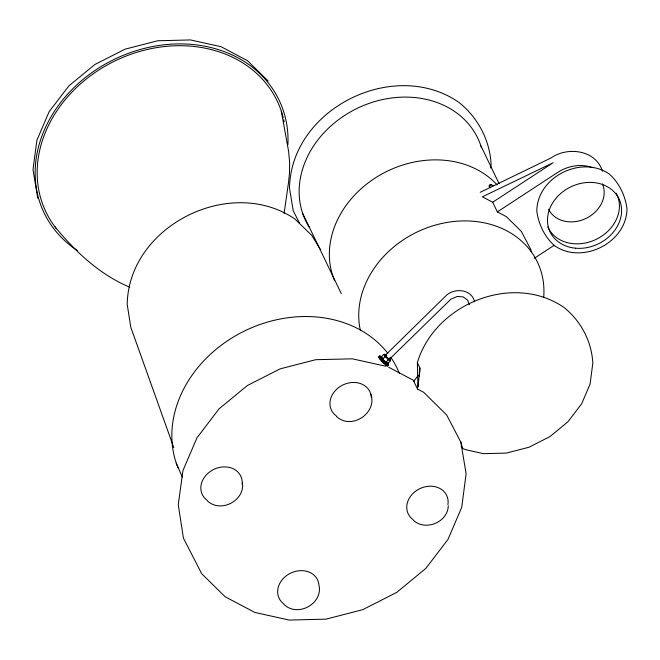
<?xml version="1.0" encoding="UTF-8"?>
<svg xmlns="http://www.w3.org/2000/svg" width="660" height="660" viewBox="0 0 660 660"><rect width="100%" height="100%" fill="white"/><g stroke="black" fill="none" stroke-linecap="round" stroke-linejoin="round"><path stroke-width="0.99" d="M242.476 482.955C244.86 500.907 220.39 513.406 207.347 500.808M319.291 586.707C321.684 604.667 297.214 617.158 284.163 604.56M418.176 386.339L418.036 385.126M419.207 376.274L419.661 367.48M381.727 357.406L381.901 358.248L382.965 358.751L384.854 356.796L384.722 354.313L386.653 355.063M381.901 358.248C383.46 360.203 385.572 363.635 388.509 362.794L390.406 360.83L390.439 359.188L389.548 357.835M462.107 447.604L461.365 443.182L446.713 415.033L423.72 392.337L417.516 389.062L420.214 368.626L417.376 362.695C434.536 304.359 512.119 272.308 563.558 307.139L564.102 307.576C580.99 321.04 591.649 341.459 592.82 363.041L590.106 384.021L581.625 403.846L567.938 421.765L549.978 436.573L528.957 447.257L506.319 453.09L483.598 453.667L465.977 449.765L463.246 448.767L461.183 446.086M490.685 168.019L491.098 164.497C489.934 140.258 477.881 117.463 458.931 102.407L458.535 102.11C393.707 57.709 290.977 108.859 289.501 188.026L293.23 210.763L299.45 223.022M448.28 505.692C448.016 522.184 425.164 531.663 413.284 520.138M284.105 213.46L288.568 182.119L289.509 172.738L289.625 162.475L288.585 151.231L281.325 111.194M384.433 362.571L383.699 363.528L379.492 358.801L378.683 357.109L379.475 356.169L380.259 356.21M380.011 356.045L378.683 357.109M383.699 363.528L387.519 365.986C389.078 365.26 388.27 362.29 386.941 362.959M493.375 185.757L491.032 184.519L489.571 184.998L489.299 186.796L489.225 185.452L491.188 185.056M413.878 381.133L418.085 375.614M385.316 354.304L383.74 354.469L381.851 356.433L381.818 358.075M386.768 362.893L386.298 361.927L388.187 359.972L390.283 359.947L390.439 359.188M379.492 358.801L380.614 358.273M385.861 354.758L445.442 296.274C453.486 287.447 471.851 288.758 474.54 301.81M381.332 361.152L382.28 360.409M389.647 359.04L450.945 299.128L457.314 296.472L463.18 296.901L467.709 300.185L469.334 304.714M385.968 365.302L386.488 364.18M387.519 365.986L388.459 364.798L387.651 363.124M492.698 202.24L553.063 162.764L482.394 196.804L492.698 202.24L497.343 211.893L506.41 216.678L521.375 231.462L530.92 249.785L531.242 251.716M497.343 211.893L557.708 172.417A35.483 29.419 -25.7 0 1 592.135 167.549M534.27 258.316L554.103 245.338M386.017 366.284L352.341 358.825L315.678 359.7L280.195 368.841L247.492 385.44L219.095 408.796L196.977 437.794L182.952 470.539L178.258 504.768L183.422 538.114L201.663 573.697L225.159 596.772L254.842 612.439L289.253 620.07L326.048 619.13L362.711 609.683L396.751 592.383L425.848 568.4L448.016 539.368L461.744 507.276L466.117 473.657L460.787 441.986M383.74 354.469L384.805 354.981M387.775 362.62L388.509 362.794M384.854 356.796L389.763 359.807M386.298 361.927L384.211 361.028M381.496 356.705L379.723 356.029L379.302 356.606C380.605 359.634 385.77 365.475 387.899 364.798M379.871 356.738L380.383 358.215L384.4 362.728L388.039 365.071L388.295 364.27M554.689 245.817C582.359 264.85 626.398 242.863 626.992 209.063L627 208.758C625.325 195.797 619.204 182.812 609.345 174.1L609.097 173.926C581.435 154.894 537.397 176.872 536.803 210.672L536.786 210.977C538.461 223.946 544.582 236.923 554.449 245.636M388.633 367.207L414.612 380.919M129.731 287.224C99.437 274.411 75.232 251.542 54.648 226.413M336.46 416.377C351.219 430.559 377.677 413.135 370.813 393.921M389.928 359.865L390.406 360.83M268.1 80.999L247.5 60.671L221.075 46.72L190.435 39.93L157.682 40.771L125.037 49.178L94.735 64.581L68.83 85.932L49.096 111.771L36.877 140.349L33 169.702L37.744 198.082M386.95 357.695L384.887 355.154M489.646 186.343L490.718 187.778M387.197 357.935L388.187 359.972M383.955 360.789L382.965 358.751M320.347 249.29L311.718 235.331L294.954 219.054C230.612 174.974 128.65 225.745 127.19 304.326L130.804 327.286L173.803 447.629M602.481 171.278C595.906 149.795 567.427 146.289 550.819 158.087L480.224 192.299M480.892 145.835L499.108 183.686M417.516 389.062L413.919 381.579A2.293 0.668 37.4 0 1 414.323 381.051M302.618 213.271L341.286 293.617M176.22 463.056L182.317 477.081M417.376 362.695L417.928 386.504M77.36 250.495A130.333 108.05 -25.7 0 1 112.274 60.332A130.333 108.05 -25.7 0 1 287.917 144.631M616.201 193.165A38.189 31.655 -25.7 0 1 596.5 239.209A38.189 31.655 -25.7 0 1 547.734 226.924M602.44 183.958A29.758 24.667 -25.7 0 1 585.701 218.567A29.758 24.667 -25.7 0 1 548.576 209.261M334.562 280.649A95.461 79.142 -25.7 0 1 379.17 175.543A95.461 79.142 -25.7 0 1 497.145 184.924M360.36 330.412A95.461 79.142 -25.7 0 1 445.88 222.635A95.461 79.142 -25.7 0 1 543.724 297.066M386.174 362.381A2.929 0.619 45.5 0 1 383.707 361.012A2.929 0.619 45.5 0 1 382.181 358.372M386.314 362.257A3.019 0.685 44 0 1 382.528 358.652M382.412 358.306A3.019 0.685 44 0 1 382.445 358.091M389.722 358.611A3.019 0.685 44 0 1 388.534 358.735A3.019 0.685 44 0 1 385.679 355.847A3.019 0.685 44 0 1 386.372 355.22M309.383 227.535A95.461 79.142 -25.7 0 1 358.916 107.539A95.461 79.142 -25.7 0 1 481.486 147.708M177.944 467.75A120.409 99.825 -25.7 0 1 238.804 333.943A120.409 99.825 -25.7 0 1 387.824 353.29M390.786 357.332A120.409 99.825 -25.7 0 1 399.349 373.304M413.003 519.56A21.326 17.68 -25.7 0 1 420.791 488.235A21.326 17.68 -25.7 0 1 447.917 504.587M283.891 603.991A21.326 17.68 -25.7 0 1 290.161 573.375A21.326 17.68 -25.7 0 1 319.011 586.13M336.188 415.8A21.326 17.68 -25.7 0 1 341.962 385.448A21.326 17.68 -25.7 0 1 371.266 397.007M207.067 500.231A21.326 17.68 -25.7 0 1 214.343 469.136A21.326 17.68 -25.7 0 1 242.113 484.291M56.463 228.773A128.246 106.326 -25.7 0 1 114.601 61.108A128.246 106.326 -25.7 0 1 283.272 117.876M283.734 119.831A128.246 106.326 -25.7 0 1 284.155 121.795M575.429 248.185A38.189 31.655 -25.7 0 0 620.202 201.886A38.189 31.655 -25.7 0 0 558.005 196.053A38.189 31.655 -25.7 0 0 575.429 248.185"/></g></svg>
